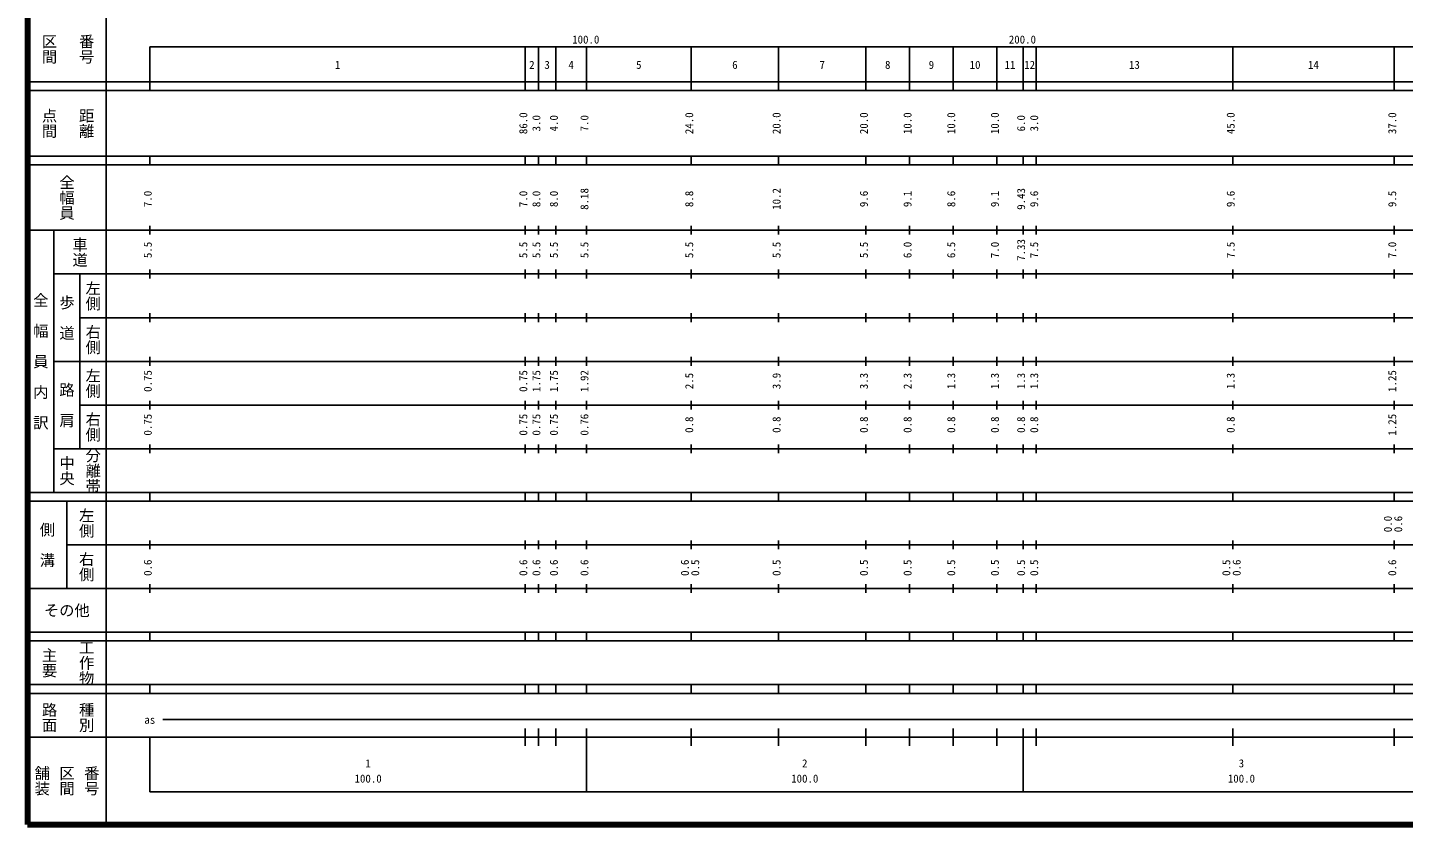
# Model space of a CAD drawing. Units: millimetres, scale not verified. Extents: x 40000 to 680000, y 20000 to 380000.
# Drawn here: x 40000 to 355115, y 20000 to 202409 of the extents above; entities that cross this region are included whole.
import ezdxf
from ezdxf.enums import TextEntityAlignment as Align

# ---------------------------------------------------------------- set-up
doc = ezdxf.new("R2010")
doc.units = ezdxf.units.MM
doc.header["$LTSCALE"] = 1000
doc.layers.add('M-TTL', color=2, linetype='Continuous', lineweight=140)
doc.layers.add('M-TTL-BAND', color=7, linetype='Continuous', lineweight=25)
doc.styles.add('@ＭＳ ゴシック', font='')
doc.styles.add('ＭＳ ゴシック', font='')
doc.styles.get('@ＭＳ ゴシック').set_extended_font_data('@MS Gothic')
doc.styles.get('ＭＳ ゴシック').set_extended_font_data('MS Gothic')

msp = doc.modelspace()

# ---------------------------------------------------------------- linework, layer by layer
at = {"layer": 'M-TTL'}
for p, q in [((40000, 380000), (40000, 20000)), ((40000, 20000), (680000, 20000))]:
    msp.add_line(p, q, dxfattribs=at)
at = {"layer": 'M-TTL-BAND'}
for p, q in [((58000, 370000), (58000, 20000)), ((68000, 198000), (579000, 198000)), ((68000, 198000), (68000, 188000)), ((154000, 188000), (154000, 198000)), ((157000, 188000), (157000, 198000)), ((161000, 188000), (161000, 198000)), ((168000, 188000), (168000, 198000)), ((192000, 188000), (192000, 198000)), ((212000, 188000), (212000, 198000)), ((232000, 188000), (232000, 198000)), ((242000, 188000), (242000, 198000)), ((252000, 188000), (252000, 198000)), ((262000, 188000), (262000, 198000)), ((268000, 188000), (268000, 198000)), ((271000, 188000), (271000, 198000)), ((316000, 188000), (316000, 198000)), ((353000, 188000), (353000, 198000)), ((40000, 190000), (579000, 190000)), ((40000, 188000), (579000, 188000)), ((40000, 173000), (579000, 173000)), ((40000, 171000), (579000, 171000)), ((68000, 171000), (68000, 173000)), ((154000, 171000), (154000, 173000)), ((157000, 171000), (157000, 173000)), ((161000, 171000), (161000, 173000)), ((168000, 171000), (168000, 173000)), ((192000, 171000), (192000, 173000)), ((212000, 171000), (212000, 173000)), ((232000, 171000), (232000, 173000)), ((242000, 171000), (242000, 173000)), ((252000, 171000), (252000, 173000)), ((262000, 171000), (262000, 173000)), ((268000, 171000), (268000, 173000)), ((271000, 171000), (271000, 173000)), ((316000, 171000), (316000, 173000)), ((353000, 171000), (353000, 173000)), ((40000, 156000), (579000, 156000)), ((46000, 96000), (46000, 156000)), ((68000, 155000), (68000, 157000)), ((154000, 155000), (154000, 157000)), ((157000, 155000), (157000, 157000)), ((161000, 155000), (161000, 157000)), ((168000, 155000), (168000, 157000)), ((192000, 155000), (192000, 157000)), ((212000, 155000), (212000, 157000)), ((232000, 155000), (232000, 157000)), ((242000, 155000), (242000, 157000)), ((252000, 155000), (252000, 157000)), ((262000, 155000), (262000, 157000)), ((268000, 155000), (268000, 157000)), ((271000, 155000), (271000, 157000)), ((316000, 155000), (316000, 157000)), ((353000, 155000), (353000, 157000)), ((46000, 146000), (579000, 146000)), ((52000, 146000), (52000, 106000)), ((68000, 145000), (68000, 147000)), ((154000, 145000), (154000, 147000)), ((157000, 145000), (157000, 147000)), ((161000, 145000), (161000, 147000)), ((168000, 145000), (168000, 147000)), ((192000, 145000), (192000, 147000)), ((212000, 145000), (212000, 147000)), ((232000, 145000), (232000, 147000)), ((242000, 145000), (242000, 147000)), ((252000, 145000), (252000, 147000)), ((262000, 145000), (262000, 147000)), ((268000, 145000), (268000, 147000)), ((271000, 145000), (271000, 147000)), ((316000, 145000), (316000, 147000)), ((353000, 145000), (353000, 147000)), ((52000, 136000), (579000, 136000)), ((68000, 135000), (68000, 137000)), ((154000, 135000), (154000, 137000)), ((157000, 135000), (157000, 137000)), ((161000, 135000), (161000, 137000)), ((168000, 135000), (168000, 137000)), ((192000, 135000), (192000, 137000)), ((212000, 135000), (212000, 137000)), ((232000, 135000), (232000, 137000)), ((242000, 135000), (242000, 137000)), ((252000, 135000), (252000, 137000)), ((262000, 135000), (262000, 137000)), ((268000, 135000), (268000, 137000)), ((271000, 135000), (271000, 137000)), ((316000, 135000), (316000, 137000)), ((353000, 135000), (353000, 137000)), ((68000, 125000), (68000, 127000)), ((154000, 125000), (154000, 127000)), ((157000, 125000), (157000, 127000)), ((161000, 125000), (161000, 127000)), ((168000, 125000), (168000, 127000)), ((192000, 125000), (192000, 127000)), ((212000, 125000), (212000, 127000)), ((232000, 125000), (232000, 127000)), ((242000, 125000), (242000, 127000)), ((252000, 125000), (252000, 127000)), ((262000, 125000), (262000, 127000)), ((268000, 125000), (268000, 127000)), ((271000, 125000), (271000, 127000)), ((316000, 125000), (316000, 127000)), ((353000, 125000), (353000, 127000)), ((46000, 126000), (579000, 126000)), ((68000, 115000), (68000, 117000)), ((154000, 115000), (154000, 117000)), ((157000, 115000), (157000, 117000)), ((161000, 115000), (161000, 117000)), ((168000, 115000), (168000, 117000)), ((192000, 115000), (192000, 117000)), ((212000, 115000), (212000, 117000)), ((232000, 115000), (232000, 117000)), ((242000, 115000), (242000, 117000)), ((252000, 115000), (252000, 117000)), ((262000, 115000), (262000, 117000)), ((268000, 115000), (268000, 117000)), ((271000, 115000), (271000, 117000)), ((316000, 115000), (316000, 117000)), ((353000, 115000), (353000, 117000)), ((52000, 116000), (579000, 116000)), ((46000, 106000), (579000, 106000)), ((68000, 105000), (68000, 107000)), ((154000, 105000), (154000, 107000)), ((157000, 105000), (157000, 107000)), ((161000, 105000), (161000, 107000)), ((168000, 105000), (168000, 107000)), ((192000, 105000), (192000, 107000)), ((212000, 105000), (212000, 107000)), ((232000, 105000), (232000, 107000)), ((242000, 105000), (242000, 107000)), ((252000, 105000), (252000, 107000)), ((262000, 105000), (262000, 107000)), ((268000, 105000), (268000, 107000)), ((271000, 105000), (271000, 107000)), ((316000, 105000), (316000, 107000)), ((353000, 105000), (353000, 107000)), ((40000, 96000), (579000, 96000)), ((68000, 94000), (68000, 96000)), ((154000, 94000), (154000, 96000)), ((157000, 94000), (157000, 96000)), ((161000, 94000), (161000, 96000)), ((168000, 94000), (168000, 96000)), ((192000, 94000), (192000, 96000)), ((212000, 94000), (212000, 96000)), ((232000, 94000), (232000, 96000)), ((242000, 94000), (242000, 96000)), ((252000, 94000), (252000, 96000)), ((262000, 94000), (262000, 96000)), ((268000, 94000), (268000, 96000)), ((271000, 94000), (271000, 96000)), ((316000, 94000), (316000, 96000)), ((353000, 94000), (353000, 96000)), ((40000, 94000), (579000, 94000)), ((49000, 94000), (49000, 74000)), ((49000, 84000), (579000, 84000)), ((68000, 83000), (68000, 85000)), ((154000, 83000), (154000, 85000)), ((157000, 83000), (157000, 85000)), ((161000, 83000), (161000, 85000)), ((168000, 83000), (168000, 85000)), ((192000, 83000), (192000, 85000)), ((212000, 83000), (212000, 85000)), ((232000, 83000), (232000, 85000)), ((242000, 83000), (242000, 85000)), ((252000, 83000), (252000, 85000)), ((262000, 83000), (262000, 85000)), ((268000, 83000), (268000, 85000)), ((271000, 83000), (271000, 85000)), ((316000, 83000), (316000, 85000)), ((353000, 83000), (353000, 85000)), ((40000, 74000), (579000, 74000)), ((68000, 73000), (68000, 75000)), ((154000, 73000), (154000, 75000)), ((157000, 73000), (157000, 75000)), ((161000, 73000), (161000, 75000)), ((168000, 73000), (168000, 75000)), ((192000, 73000), (192000, 75000)), ((212000, 73000), (212000, 75000)), ((232000, 73000), (232000, 75000)), ((242000, 73000), (242000, 75000)), ((252000, 73000), (252000, 75000)), ((262000, 73000), (262000, 75000)), ((268000, 73000), (268000, 75000)), ((271000, 73000), (271000, 75000)), ((316000, 73000), (316000, 75000)), ((353000, 73000), (353000, 75000)), ((40000, 64000), (579000, 64000)), ((68000, 62000), (68000, 64000)), ((154000, 62000), (154000, 64000)), ((157000, 62000), (157000, 64000)), ((161000, 62000), (161000, 64000)), ((168000, 62000), (168000, 64000)), ((192000, 62000), (192000, 64000)), ((212000, 62000), (212000, 64000)), ((232000, 62000), (232000, 64000)), ((242000, 62000), (242000, 64000)), ((252000, 62000), (252000, 64000)), ((262000, 62000), (262000, 64000)), ((268000, 62000), (268000, 64000)), ((271000, 62000), (271000, 64000)), ((316000, 62000), (316000, 64000)), ((353000, 62000), (353000, 64000)), ((40000, 62000), (579000, 62000)), ((40000, 52000), (579000, 52000)), ((68000, 50000), (68000, 52000)), ((154000, 50000), (154000, 52000)), ((157000, 50000), (157000, 52000)), ((161000, 50000), (161000, 52000)), ((168000, 50000), (168000, 52000)), ((192000, 50000), (192000, 52000)), ((212000, 50000), (212000, 52000)), ((232000, 50000), (232000, 52000)), ((242000, 50000), (242000, 52000)), ((252000, 50000), (252000, 52000)), ((262000, 50000), (262000, 52000)), ((268000, 50000), (268000, 52000)), ((271000, 50000), (271000, 52000)), ((316000, 50000), (316000, 52000)), ((353000, 50000), (353000, 52000)), ((40000, 50000), (579000, 50000)), ((71000, 44000), (565000, 44000)), ((154000, 38000), (154000, 42000)), ((157000, 38000), (157000, 42000)), ((161000, 38000), (161000, 42000)), ((168000, 27500), (168000, 42000)), ((192000, 38000), (192000, 42000)), ((212000, 38000), (212000, 42000)), ((232000, 38000), (232000, 42000)), ((242000, 38000), (242000, 42000)), ((252000, 38000), (252000, 42000)), ((262000, 38000), (262000, 42000)), ((268000, 27500), (268000, 42000)), ((271000, 38000), (271000, 42000)), ((316000, 38000), (316000, 42000)), ((353000, 38000), (353000, 42000)), ((40000, 40000), (579000, 40000)), ((68000, 40000), (68000, 27500)), ((68000, 27500), (579000, 27500))]:
    msp.add_line(p, q, dxfattribs=at)

# ---------------------------------------------------------------- texts
at = {"layer": 'M-TTL-BAND', "style": '@ＭＳ ゴシック'}
for s, p in [('区間', (45000, 197500)), ('番号', (53500, 197500)), ('点間', (45000, 180500)), ('距離', (53500, 180500)), ('全幅員', (49000, 163500)), ('車道', (52000, 151000)), ('左側', (55000, 141000)), ('全\u3000幅\u3000員\u3000内\u3000訳', (43000, 126000)), ('歩\u3000道', (49000, 136000)), ('右側', (55000, 131000)), ('左側', (55000, 121000)), ('路\u3000肩', (49000, 116000)), ('右側', (55000, 111000)), ('中央', (49000, 101000)), ('分離帯', (55000, 101000)), ('左側', (53500, 89000)), ('側\u3000溝', (44500, 84000)), ('右側', (53500, 79000)), ('主要', (45000, 57000)), ('工作物', (53500, 57000)), ('路面', (45000, 44500)), ('種別', (53500, 44500)), ('舗装', (43333, 30000)), ('区間', (49000, 30000)), ('番号', (54667, 30000))]:
    msp.add_text(s, height=2566, rotation=270, dxfattribs=at).set_placement(p, align=Align.MIDDLE_CENTER)
at = {"layer": 'M-TTL-BAND', "style": 'ＭＳ ゴシック'}
for s, p in [('100.0', (167844, 198195)), ('200.0', (267844, 198195)), ('1', (111000, 192405)), ('2', (155500, 192405)), ('3', (159000, 192405)), ('4', (164500, 192405)), ('5', (180000, 192405)), ('6', (202000, 192405)), ('7', (222000, 192405)), ('8', (237000, 192405)), ('9', (247000, 192405)), ('10', (257000, 192405)), ('11', (265000, 192405)), ('12', (269500, 192405)), ('13', (293500, 192405)), ('14', (334500, 192405)), ('as', (68000, 42500)), ('1', (118000, 32523)), ('2', (218000, 32523)), ('3', (318000, 32523)), ('100.0', (118000, 29033)), ('100.0', (218000, 29033)), ('100.0', (318000, 29033))]:
    msp.add_text(s, height=1833, dxfattribs=at).set_placement(p, align=Align.BOTTOM_CENTER)
for s, p in [('86.0', (155000, 180500)), ('24.0', (193000, 180500)), ('20.0', (213000, 180500)), ('20.0', (233000, 180500)), ('10.0', (243000, 180500)), ('10.0', (253000, 180500)), ('10.0', (263000, 180500)), ('45.0', (317000, 180500)), ('37.0', (354000, 180500)), ('3.0', (158000, 180500)), ('4.0', (162000, 180500)), ('7.0', (169000, 180500)), ('6.0', (269000, 180500)), ('3.0', (272000, 180500)), ('7.0', (69000, 163174)), ('7.0', (155000, 163174)), ('8.0', (158000, 163174)), ('8.0', (162000, 163174)), ('8.18', (169000, 163174)), ('8.8', (193000, 163174)), ('10.2', (213000, 163174)), ('9.6', (233000, 163174)), ('9.1', (243000, 163174)), ('8.6', (253000, 163174)), ('9.1', (263000, 163174)), ('9.43', (269000, 163174)), ('9.6', (272000, 163174)), ('9.6', (317000, 163174)), ('9.5', (354000, 163174)), ('5.5', (69000, 151500)), ('5.5', (155000, 151500)), ('5.5', (158000, 151500)), ('5.5', (162000, 151500)), ('5.5', (169000, 151500)), ('5.5', (193000, 151500)), ('5.5', (213000, 151500)), ('5.5', (233000, 151500)), ('6.0', (243000, 151500)), ('6.5', (253000, 151500)), ('7.0', (263000, 151500)), ('7.33', (269000, 151500)), ('7.5', (272000, 151500)), ('7.5', (317000, 151500)), ('7.0', (354000, 151500)), ('0.75', (69000, 121500)), ('0.75', (155000, 121500)), ('1.75', (158000, 121500)), ('1.75', (162000, 121500)), ('1.92', (169000, 121500)), ('2.5', (193000, 121500)), ('3.9', (213000, 121500)), ('3.3', (233000, 121500)), ('2.3', (243000, 121500)), ('1.3', (253000, 121500)), ('1.3', (263000, 121500)), ('1.3', (269000, 121500)), ('1.3', (272000, 121500)), ('1.3', (317000, 121500)), ('1.25', (354000, 121500)), ('0.75', (69000, 111500)), ('0.75', (155000, 111500)), ('0.75', (158000, 111500)), ('0.75', (162000, 111500)), ('0.76', (169000, 111500)), ('1.25', (354000, 111500)), ('0.8', (193000, 111500)), ('0.8', (213000, 111500)), ('0.8', (233000, 111500)), ('0.8', (243000, 111500)), ('0.8', (253000, 111500)), ('0.8', (263000, 111500)), ('0.8', (269000, 111500)), ('0.8', (272000, 111500)), ('0.8', (317000, 111500)), ('0.0', (353000, 88764)), ('0.6', (355370, 88764)), ('0.6', (69000, 78764)), ('0.6', (155000, 78764)), ('0.6', (158000, 78764)), ('0.6', (162000, 78764)), ('0.6', (169000, 78764)), ('0.6', (192000, 78764)), ('0.5', (194370, 78764)), ('0.5', (213000, 78764)), ('0.5', (233000, 78764)), ('0.5', (243000, 78764)), ('0.5', (253000, 78764)), ('0.5', (263000, 78764)), ('0.5', (269000, 78764)), ('0.5', (272000, 78764)), ('0.5', (316000, 78764)), ('0.6', (318370, 78764)), ('0.6', (354000, 78764))]:
    msp.add_text(s, height=1833, rotation=90, dxfattribs=at).set_placement(p, align=Align.BOTTOM_CENTER)
msp.add_text('その他', height=2566, dxfattribs=at).set_placement((49000, 69000), align=Align.MIDDLE_CENTER)

doc.saveas('drawing.dxf')
